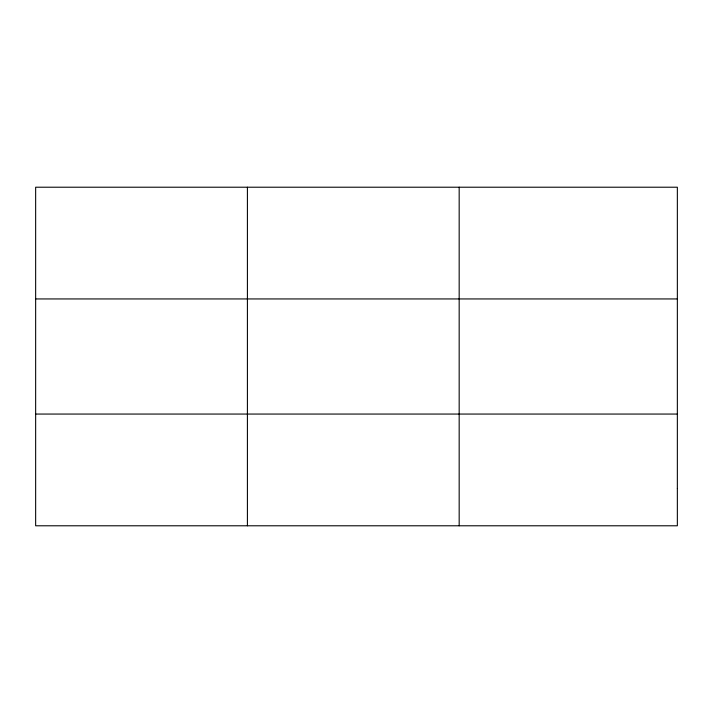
<?xml version="1.0" encoding="UTF-8"?>
<svg xmlns="http://www.w3.org/2000/svg" width="713" height="713" viewBox="0 0 713 713"><rect width="100%" height="100%" fill="white"/><g stroke="black" fill="none" stroke-linecap="round" stroke-linejoin="round"><path stroke-width="1.07" d="M247.411 187.216L247.411 525.784M459.172 187.216L459.172 525.784M35.65 298.943L677.35 298.943M35.65 414.057L677.35 414.057M677.35 488.539L677.35 525.784L35.65 525.784L35.65 187.216L677.35 187.216L677.35 488.539"/></g></svg>
